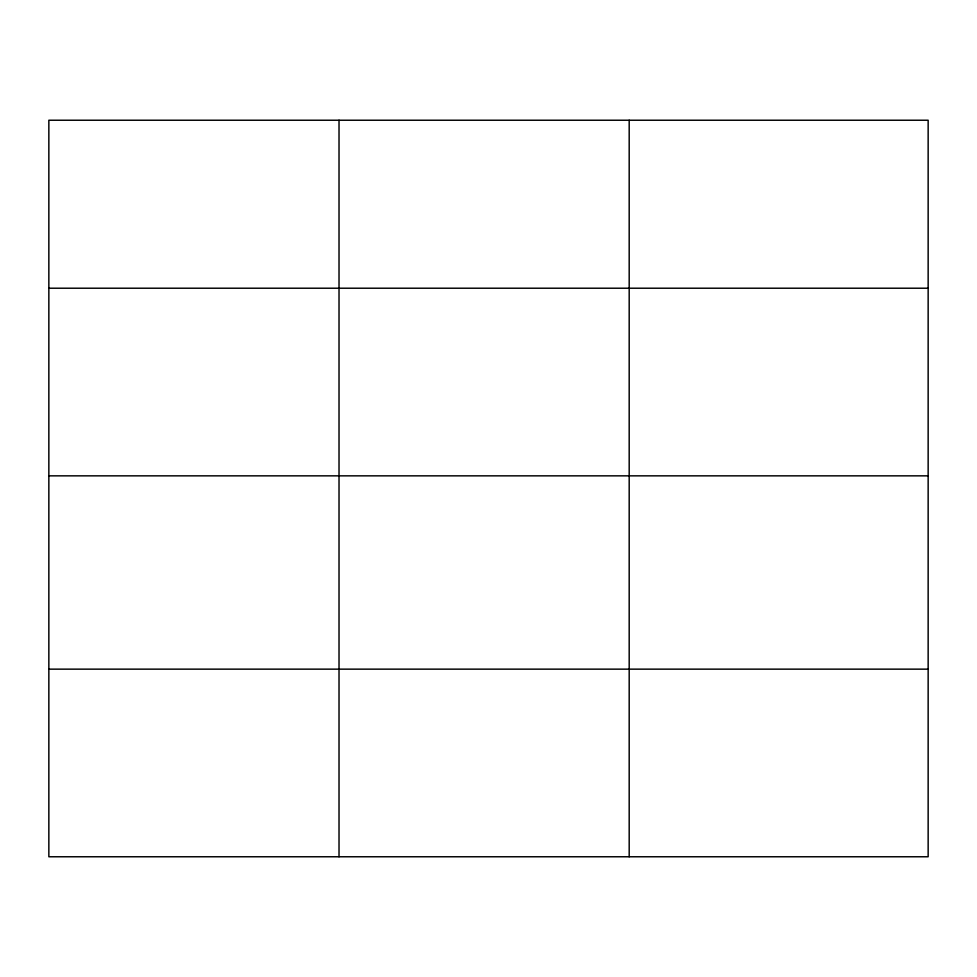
<?xml version="1.0" encoding="UTF-8"?>
<svg xmlns="http://www.w3.org/2000/svg" width="977" height="977" viewBox="0 0 977 977"><rect width="100%" height="100%" fill="white"/><g stroke="black" fill="none" stroke-linecap="round" stroke-linejoin="round"><path stroke-width="1.47" d="M928.15 475.848L928.15 120.232L48.85 120.232L48.85 856.768L928.15 856.768L928.15 475.848L48.85 475.848M48.85 288.215L928.15 288.215M48.85 669.147L928.15 669.147M629.188 120.232L629.188 856.768M339.019 120.232L339.019 856.768"/></g></svg>
